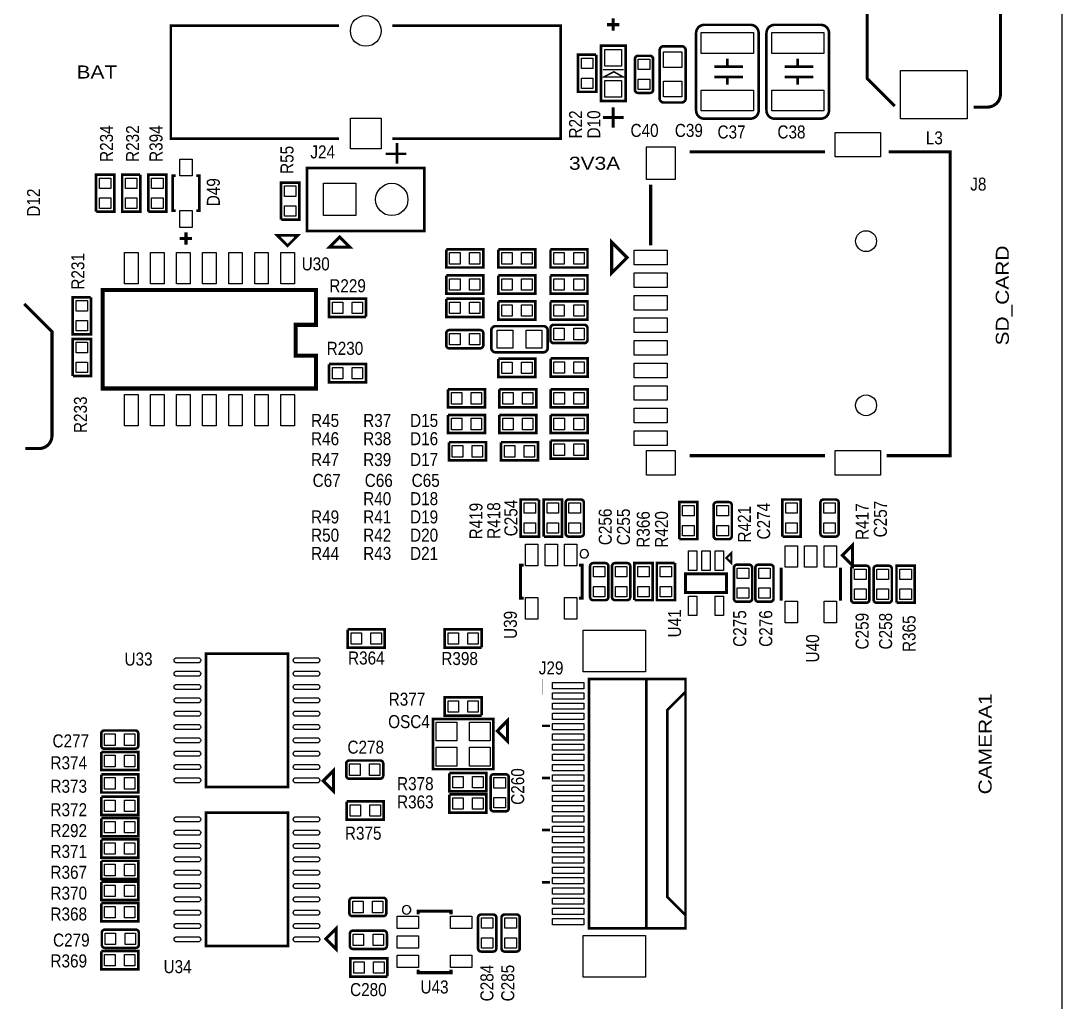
# Model space of a CAD drawing. Extents: x 0 to 228, y 0 to 175.
# Drawn here: x 177.2 to 228, y 81.2 to 129 of the extents above; entities that cross this region are included whole.
import ezdxf
from ezdxf.enums import TextEntityAlignment as Align

# ---------------------------------------------------------------- set-up
doc = ezdxf.new("R2010")
doc.units = 0
for name, color, linetype in [('BG_OUTLINE', 253, 'CONTINUOUS'), ('BG_SILKSCREEN_TOP', 85, 'CONTINUOUS'), ('PG_SILKSCREEN_TOP', 253, 'CONTINUOUS'), ('PIN_TOP', 142, 'CONTINUOUS'), ('RD_SILKSCREEN_TOP', 142, 'CONTINUOUS')]:
    doc.layers.add(name, color=color, linetype=linetype)

msp = doc.modelspace()

# ---------------------------------------------------------------- linework, layer by layer
at = {"layer": 'BG_OUTLINE'}
msp.add_lwpolyline([(3.048, 0), (224.952052, 0, 0.414214), (228.000052, 3.048), (228.000052, 168.95191, 0.414217), (224.952052, 171.99991), (3.048, 171.99991, 0.414214), (0, 168.95191), (0, 3.048, 0.414214), (3.048, 0)], format="xyb", dxfattribs=at)
at = {"layer": 'PG_SILKSCREEN_TOP'}
for points, const_width in [([(219.84208, 124.89688), (218.49207, 126.24689), (218.49207, 131.311904, -0.41425), (219.12707, 131.946904), (219.792042, 131.946904)], 0.150114), ([(223.64192, 131.89712), (224.99193, 130.54711), (224.99193, 125.482096, -0.414279), (224.35693, 124.847096), (223.691958, 124.847096)], 0.150114), ([(210.158076, 127.075946), (210.158076, 128.453896, -0.414287), (210.558126, 128.853946), (212.806026, 128.853946, -0.414287), (213.206076, 128.453896), (213.206076, 124.681996, -0.414287), (212.806026, 124.281946), (210.558126, 124.281946, -0.414287), (210.158076, 124.681996), (210.158076, 127.202946)], 0.127), ([(213.587076, 127.075946), (213.587076, 128.453896, -0.414287), (213.987126, 128.853946), (216.235026, 128.853946, -0.414287), (216.635076, 128.453896), (216.635076, 124.681996, -0.414287), (216.235026, 124.281946), (213.987126, 124.281946, -0.414287), (213.587076, 124.681996), (213.587076, 127.202946)], 0.127), ([(207.174084, 125.689106), (207.174084, 126.238), (207.174084, 126.643892), (207.174084, 127.19304, -0.414062), (207.323944, 127.3429), (207.911954, 127.3429, -0.415091), (208.063084, 127.19304), (208.063084, 125.689106, -0.415586), (207.911954, 125.538992), (207.323944, 125.538992, -0.414559), (207.174084, 125.689106)], 0.127), ([(208.380076, 125.26899), (208.380076, 127.612902, -0.413847), (208.579974, 127.813054), (209.449924, 127.813054, -0.41411), (209.650076, 127.612902), (209.650076, 125.26899, -0.413983), (209.449924, 125.069092), (208.579974, 125.069092, -0.413719), (208.380076, 125.26899)], 0.127), ([(177.41392, 115.26012), (178.76393, 113.91011), (178.76393, 108.845096, -0.41417), (178.12893, 108.210096), (177.463958, 108.210096)], 0.150114), ([(202.720956, 112.903), (200.377044, 112.903, -0.414181), (200.176892, 113.102898), (200.176892, 113.973102, -0.414181), (200.377044, 114.173), (202.720956, 114.173, -0.414181), (202.921108, 113.973102), (202.921108, 113.102898, -0.414181), (202.720956, 112.903)], 0.127), ([(203.209906, 114.237008), (203.759054, 114.237008), (204.164946, 114.237008), (204.714094, 114.237008, -0.415157), (204.863954, 114.085878), (204.863954, 113.498122, -0.414492), (204.714094, 113.348008), (203.209906, 113.348008, -0.414492), (203.060046, 113.498122), (203.060046, 114.085878, -0.415157), (203.209906, 114.237008)], 0.127), ([(199.634094, 113.094008), (199.084946, 113.094008), (198.679054, 113.094008), (198.129906, 113.094008, -0.414492), (197.980046, 113.244122), (197.980046, 113.831878, -0.414492), (198.129906, 113.981992), (199.634094, 113.981992, -0.414492), (199.783954, 113.831878), (199.783954, 113.244122, -0.414492), (199.634094, 113.094008)], 0.127), ([(203.796392, 104.073706), (203.796392, 104.622854), (203.796392, 105.028746), (203.796392, 105.577894, -0.415157), (203.947522, 105.727754), (204.535278, 105.727754, -0.415157), (204.686408, 105.577894), (204.686408, 104.073706, -0.415157), (204.535278, 103.923846), (203.947522, 103.923846, -0.415157), (203.796392, 104.073706)], 0.127), ([(211.011008, 103.946706), (211.011008, 104.495854), (211.011008, 104.901746), (211.011008, 105.45064, -0.414161), (211.160868, 105.600754), (211.748878, 105.600754, -0.414657), (211.898992, 105.45064), (211.898992, 103.946706, -0.414824), (211.748878, 103.796846), (211.160868, 103.796846, -0.414327), (211.011008, 103.946706)], 0.127), ([(216.218008, 104.073706), (216.218008, 104.622854), (216.218008, 105.028746), (216.218008, 105.577894, -0.414492), (216.368122, 105.727754), (216.955878, 105.727754, -0.414492), (217.105992, 105.577894), (217.105992, 104.073706, -0.414492), (216.955878, 103.923846), (216.368122, 103.923846, -0.414492), (216.218008, 104.073706)], 0.127), ([(204.991208, 100.974906), (204.991208, 101.524054), (204.991208, 101.929946), (204.991208, 102.479094, -0.414492), (205.141322, 102.628954), (205.729078, 102.628954, -0.415157), (205.880208, 102.479094), (205.880208, 100.974906, -0.415157), (205.729078, 100.825046), (205.141322, 100.825046, -0.414492), (204.991208, 100.974906)], 0.127), ([(206.058008, 100.974906), (206.058008, 101.524054), (206.058008, 101.929946), (206.058008, 102.479094, -0.414492), (206.208122, 102.628954), (206.795878, 102.628954, -0.415157), (206.947008, 102.479094), (206.947008, 100.974906, -0.415157), (206.795878, 100.825046), (206.208122, 100.825046, -0.414492), (206.058008, 100.974906)], 0.127), ([(212.001608, 100.89769), (212.001608, 101.4476), (212.001608, 101.853746), (212.001608, 102.40264, -0.413171), (212.151468, 102.551738), (212.739478, 102.551738, -0.413668), (212.889592, 102.40264), (212.889592, 100.89769, -0.413337), (212.739478, 100.748592), (212.151468, 100.748592, -0.41284), (212.001608, 100.89769)], 0.127), ([(213.043008, 100.89896), (213.043008, 101.447854), (213.043008, 101.854), (213.043008, 102.402894, -0.414492), (213.192868, 102.553008), (213.780878, 102.553008, -0.414989), (213.930992, 102.402894), (213.930992, 100.89896, -0.414657), (213.780878, 100.748846), (213.192868, 100.748846, -0.414162), (213.043008, 100.89896)], 0.127), ([(217.716608, 100.847906), (217.716608, 101.397054), (217.716608, 101.802946), (217.716608, 102.352094, -0.414492), (217.866722, 102.501954), (218.454478, 102.501954, -0.414492), (218.604592, 102.352094), (218.604592, 100.847906, -0.414492), (218.454478, 100.698046), (217.866722, 100.698046, -0.414492), (217.716608, 100.847906)], 0.127), ([(218.808808, 100.847906), (218.808808, 101.397054), (218.808808, 101.802946), (218.808808, 102.352094, -0.414492), (218.958922, 102.501954), (219.546678, 102.501954, -0.414492), (219.696792, 102.352094), (219.696792, 100.847906, -0.414492), (219.546678, 100.698046), (218.958922, 100.698046, -0.414492), (218.808808, 100.847906)], 0.127), ([(181.315106, 94.474792), (181.864, 94.474792), (182.270146, 94.474792), (182.820056, 94.474792, -0.41284), (182.969154, 94.324932), (182.969154, 93.736922, -0.413337), (182.820056, 93.586808), (181.315106, 93.586808, -0.414326), (181.164992, 93.736922), (181.164992, 94.324932, -0.413831), (181.315106, 94.474792)], 0.127), ([(193.253106, 93.011498), (193.802, 93.011498), (194.20713, 93.011498), (194.75704, 93.011498, -0.413831), (194.907154, 92.861638), (194.907154, 92.273628, -0.414326), (194.75704, 92.123514), (193.253106, 92.123514, -0.41532), (193.102992, 92.273628), (193.102992, 92.861638, -0.414823), (193.253106, 93.011498)], 0.127), ([(201.027792, 92.192094), (201.027792, 91.642946), (201.027792, 91.237054), (201.027792, 90.687906, -0.414492), (200.877678, 90.538046), (200.289922, 90.538046, -0.415157), (200.138792, 90.687906), (200.138792, 92.192094, -0.415157), (200.289922, 92.341954), (200.877678, 92.341954, -0.414492), (201.027792, 92.192094)], 0.127), ([(193.405506, 86.321392), (193.954654, 86.321392), (194.360546, 86.321392), (194.909694, 86.321392, -0.413996), (195.059554, 86.171532), (195.059554, 85.583522, -0.414492), (194.909694, 85.433408), (193.405506, 85.433408, -0.414492), (193.255646, 85.583522), (193.255646, 86.171532, -0.413996), (193.405506, 86.321392)], 0.127), ([(200.418192, 85.359494), (200.418192, 84.810346), (200.418192, 84.404454), (200.418192, 83.855306, -0.414492), (200.268078, 83.705446), (199.680322, 83.705446, -0.414492), (199.530208, 83.855306), (199.530208, 85.359494, -0.414492), (199.680322, 85.509354), (200.268078, 85.509354, -0.414492), (200.418192, 85.359494)], 0.127), ([(201.561192, 85.359494), (201.561192, 84.810346), (201.561192, 84.404454), (201.561192, 83.855306, -0.414492), (201.411078, 83.705446), (200.823322, 83.705446, -0.414492), (200.673208, 83.855306), (200.673208, 85.359494, -0.414492), (200.823322, 85.509354), (201.411078, 85.509354, -0.414492), (201.561192, 85.359494)], 0.127), ([(181.340506, 84.771992), (181.889654, 84.771992), (182.295546, 84.771992), (182.84444, 84.771992, -0.414161), (182.994554, 84.622132), (182.994554, 84.034122, -0.414657), (182.84444, 83.884008), (181.340506, 83.884008, -0.414824), (181.190646, 84.034122), (181.190646, 84.622132, -0.414327), (181.340506, 84.771992)], 0.127), ([(194.935094, 83.833208), (194.385946, 83.833208), (193.980054, 83.833208), (193.430906, 83.833208, -0.414492), (193.281046, 83.983322), (193.281046, 84.571078, -0.414492), (193.430906, 84.721192), (194.935094, 84.721192, -0.414492), (195.084954, 84.571078), (195.084954, 83.983322, -0.414492), (194.935094, 83.833208)], 0.127)]:
    msp.add_lwpolyline(points, format="xyb", dxfattribs=dict(at, const_width=const_width))
for points, const_width in [([(205.821026, 128.864106), (206.420974, 128.864106)], 0.150114), ([(206.121, 128.563878), (206.121, 129.16408)], 0.150114), ([(192.756028, 123.309888), (184.555892, 123.309888), (184.555892, 128.810004), (192.756028, 128.810004)], 0.127), ([(195.355972, 123.309888), (203.556108, 123.309888), (203.556108, 128.810004), (195.355972, 128.810004)], 0.127), ([(205.294992, 127.393954), (205.294992, 125.590046), (204.407008, 125.590046), (204.407008, 127.393954), (205.283054, 127.393954)], 0.127), ([(206.720948, 125.14199), (206.720948, 127.84201), (205.521052, 127.84201), (205.521052, 125.14199), (206.720948, 125.14199)], 0.127), ([(211.682076, 126.821946), (211.682076, 127.202946)], 0.127), ([(215.111076, 126.821946), (215.111076, 127.202946)], 0.127), ([(205.613, 126.670054), (206.629, 126.670054)], 0.075946), ([(205.664054, 126.313946), (206.145892, 126.567946), (206.604108, 126.313946), (205.664054, 126.313946)], 0.075946), ([(211.047076, 126.821946), (212.444076, 126.821946)], 0.127), ([(214.476076, 126.821946), (215.873076, 126.821946)], 0.127), ([(211.047076, 126.313946), (212.444076, 126.313946)], 0.127), ([(211.682076, 126.313946), (211.682076, 125.932946)], 0.127), ([(214.476076, 126.313946), (215.873076, 126.313946)], 0.127), ([(215.111076, 126.313946), (215.111076, 125.932946)], 0.127), ([(206.121, 123.842018), (206.121, 124.842016)], 0.150114), ([(206.621126, 124.34189), (205.620874, 124.34189)], 0.150114), ([(195.58, 122.095768), (195.58, 123.095766)], 0.127), ([(195.028312, 122.57024), (196.02831, 122.57024)], 0.127), ([(216.442036, 122.665998), (209.8421, 122.665998)], 0.1524), ([(219.44203, 107.865926), (222.5421, 107.865926), (222.5421, 122.665998), (219.542106, 122.665998)], 0.150114), ([(194.625976, 118.804944), (196.915024, 118.804944), (196.915024, 121.884948), (191.196976, 121.884948), (191.196976, 118.804944), (194.752976, 118.804944)], 0.127), ([(180.910992, 119.748046), (180.910992, 121.551954), (181.801008, 121.551954), (181.801008, 119.748046), (180.923946, 119.748046)], 0.127), ([(183.071008, 121.551954), (183.071008, 119.748046), (182.182008, 119.748046), (182.182008, 121.551954), (183.058054, 121.551954)], 0.127), ([(183.452008, 119.748046), (183.452008, 121.551954), (184.339992, 121.551954), (184.339992, 119.748046), (183.463946, 119.748046)], 0.127), ([(184.792874, 119.800116), (184.643014, 119.800116), (184.643014, 121.499884), (184.792874, 121.499884)], 0.127), ([(185.793126, 119.800116), (185.942986, 119.800116), (185.942986, 121.499884), (185.793126, 121.499884)], 0.127), ([(189.927992, 119.368062), (189.927992, 121.170954), (190.816992, 121.170954), (190.816992, 119.368062), (189.940946, 119.368062)], 0.127), ([(207.941926, 121.066052), (207.941926, 118.115842)], 0.1524), ([(185.293, 118.149878), (185.293, 118.75008)], 0.150114), ([(184.993026, 118.450106), (185.592974, 118.450106)], 0.150114), ([(190.627, 118.59895), (189.738, 118.59895), (190.246, 118.09095), (190.627, 118.47195), (190.627, 118.59895), (190.754, 118.59895), (190.627, 118.47195)], 0.127), ([(192.287906, 118.018052), (193.287904, 118.018052), (192.788032, 118.517924), (192.287906, 118.018052)], 0.150114), ([(206.042006, 118.265956), (206.042006, 116.766086), (206.792068, 117.515894), (206.042006, 118.265956)], 0.150114), ([(197.980046, 117.920008), (199.783954, 117.920008), (199.783954, 117.031008), (197.980046, 117.031008), (197.980046, 117.907054)], 0.127), ([(200.520046, 117.920008), (202.323954, 117.920008), (202.323954, 117.031008), (200.520046, 117.031008), (200.520046, 117.907054)], 0.127), ([(203.060046, 117.920008), (204.863954, 117.920008), (204.863954, 117.031008), (203.060046, 117.031008), (203.060046, 117.907054)], 0.127), ([(197.980046, 116.650008), (199.783954, 116.650008), (199.783954, 115.761008), (197.980046, 115.761008), (197.980046, 116.637054)], 0.127), ([(200.520046, 116.650008), (202.323954, 116.650008), (202.323954, 115.761008), (200.520046, 115.761008), (200.520046, 116.637054)], 0.127), ([(203.060046, 116.650008), (204.863954, 116.650008), (204.863954, 115.761008), (203.060046, 115.761008), (203.060046, 116.637054)], 0.127), ([(181.236112, 113.437924), (181.236112, 111.137954), (191.635888, 111.137954), (191.635888, 112.7379), (190.63589, 112.7379), (190.63589, 114.238024), (191.635888, 114.238024), (191.635888, 115.938046), (181.236112, 115.938046), (181.236112, 113.437924)], 0.199898), ([(180.658008, 115.582954), (180.658008, 113.779046), (179.769008, 113.779046), (179.769008, 115.582954), (180.645054, 115.582954)], 0.127), ([(194.068954, 114.618008), (192.265046, 114.618008), (192.265046, 115.507008), (194.068954, 115.507008), (194.068954, 114.629946)], 0.127), ([(197.980046, 115.507008), (199.783954, 115.507008), (199.783954, 114.618008), (197.980046, 114.618008), (197.980046, 115.494054)], 0.127), ([(200.520046, 115.380008), (202.323954, 115.380008), (202.323954, 114.491008), (200.520046, 114.491008), (200.520046, 115.367054)], 0.127), ([(203.060046, 115.380008), (204.863954, 115.380008), (204.863954, 114.491008), (203.060046, 114.491008), (203.060046, 115.367054)], 0.127), ([(179.769008, 111.747046), (179.769008, 113.550954), (180.658008, 113.550954), (180.658008, 111.747046), (179.780946, 111.747046)], 0.127), ([(192.265046, 112.332008), (194.068954, 112.332008), (194.068954, 111.441992), (192.265046, 111.441992), (192.265046, 112.319054)], 0.127), ([(200.520046, 112.586008), (202.323954, 112.586008), (202.323954, 111.697008), (200.520046, 111.697008), (200.520046, 112.573054)], 0.127), ([(203.065888, 112.60201), (204.87005, 112.60201), (204.87005, 111.71301), (203.065888, 111.71301), (203.065888, 112.590072)], 0.127), ([(198.065898, 111.101886), (199.87006, 111.101886), (199.87006, 110.212886), (198.065898, 110.212886), (198.065898, 111.089948)], 0.127), ([(200.56602, 111.101886), (202.369928, 111.101886), (202.369928, 110.212886), (200.56602, 110.212886), (200.56602, 111.089948)], 0.127), ([(203.065888, 111.101886), (204.87005, 111.101886), (204.87005, 110.212886), (203.065888, 110.212886), (203.065888, 111.089948)], 0.127), ([(198.065898, 109.851952), (199.87006, 109.851952), (199.87006, 108.962952), (198.065898, 108.962952), (198.065898, 109.840014)], 0.127), ([(200.56602, 109.851952), (202.369928, 109.851952), (202.369928, 108.962952), (200.56602, 108.962952), (200.56602, 109.840014)], 0.127), ([(203.065888, 109.851952), (204.87005, 109.851952), (204.87005, 108.962952), (203.065888, 108.962952), (203.065888, 109.840014)], 0.127), ([(203.065888, 108.602018), (204.87005, 108.602018), (204.87005, 107.713018), (203.065888, 107.713018), (203.065888, 108.59008)], 0.127), ([(198.107046, 108.522008), (199.910954, 108.522008), (199.910954, 107.631992), (198.107046, 107.631992), (198.107046, 108.509054)], 0.127), ([(200.647046, 108.522008), (202.450954, 108.522008), (202.450954, 107.631992), (200.647046, 107.631992), (200.647046, 108.509054)], 0.127), ([(209.8421, 107.865926), (216.442036, 107.865926)], 0.1524), ([(202.500992, 105.727754), (202.500992, 103.923846), (201.613008, 103.923846), (201.613008, 105.727754), (202.489054, 105.727754)], 0.127), ([(202.730608, 103.923846), (202.730608, 105.727754), (203.618592, 105.727754), (203.618592, 103.923846), (202.742546, 103.923846)], 0.127), ([(209.334608, 103.796846), (209.334608, 105.600754), (210.222592, 105.600754), (210.222592, 103.796846), (209.346546, 103.796846)], 0.127), ([(214.363808, 103.923846), (214.363808, 105.727754), (215.251792, 105.727754), (215.251792, 103.923846), (214.375746, 103.923846)], 0.127), ([(217.786458, 102.512876), (217.786458, 103.512874), (217.286332, 103.013002), (217.786458, 102.512876)], 0.150114), ([(211.878926, 102.630478), (211.878926, 103.13035), (211.62899, 102.880414), (211.878926, 102.630478)], 0.100076), ([(201.74839, 102.5271), (201.598276, 102.5271), (201.598276, 100.9269), (201.74839, 100.9269)], 0.150114), ([(204.44841, 102.5271), (204.598524, 102.5271), (204.598524, 100.9269), (204.44841, 100.9269)], 0.150114), ([(207.149192, 100.825046), (207.149192, 102.628954), (208.039208, 102.628954), (208.039208, 100.825046), (207.162146, 100.825046)], 0.127), ([(209.130392, 102.628954), (209.130392, 100.825046), (208.242408, 100.825046), (208.242408, 102.628954), (209.118454, 102.628954)], 0.127), ([(219.925392, 100.698046), (219.925392, 102.501954), (220.815408, 102.501954), (220.815408, 100.698046), (219.938346, 100.698046)], 0.127), ([(209.642202, 102.100888), (211.642198, 102.100888), (211.642198, 101.200712), (209.642202, 101.200712), (209.642202, 102.100888)], 0.150114), ([(214.297514, 102.4001), (214.297514, 100.7999)], 0.150114), ([(217.197686, 102.4001), (217.197686, 100.7999)], 0.150114), ([(193.179446, 99.403408), (194.983354, 99.403408), (194.983354, 98.514408), (193.179446, 98.514408), (193.179446, 99.390454)], 0.127), ([(199.707754, 98.514408), (197.903846, 98.514408), (197.903846, 99.402392), (199.707754, 99.402392), (199.707754, 98.526346)], 0.127), ([(190.264796, 98.219768), (186.264804, 98.219768), (186.264804, 91.719654), (190.264796, 91.719654), (190.264796, 98.219768)], 0.127), ([(203.035408, 96.606614), (202.653392, 96.225614), (202.653392, 96.987614), (203.035408, 96.606614)], 0.002032), ([(207.479392, 84.841588), (204.939392, 84.841588), (204.939392, 96.987614), (207.733392, 96.987614), (207.733392, 84.841588), (207.225392, 84.841588)], 0.127), ([(207.733392, 84.841588), (209.639408, 84.841588), (209.639408, 96.987614), (207.733392, 96.987614)], 0.127), ([(199.707754, 95.194882), (197.903846, 95.194882), (197.903846, 96.083882), (199.707754, 96.083882), (199.707754, 95.20682)], 0.127), ([(209.639408, 85.476588), (208.749392, 86.365588), (208.749392, 95.463614), (209.639408, 96.352614)], 0.127), ([(200.275698, 95.030036), (197.334632, 95.030036), (197.334632, 92.589858), (200.275698, 92.589858), (200.275698, 95.030036)], 0.127), ([(200.963022, 94.951296), (200.963022, 93.951298), (200.462896, 94.45117), (200.963022, 94.951296)], 0.150114), ([(203.035408, 94.701614), (202.653392, 94.701614)], 0.127), ([(181.165246, 93.433392), (182.969408, 93.433392), (182.969408, 92.544392), (181.165246, 92.544392), (181.165246, 93.421454)], 0.127), ([(181.165246, 92.341192), (182.969408, 92.341192), (182.969408, 91.452192), (181.165246, 91.452192), (181.165246, 92.329254)], 0.127), ([(192.484502, 91.51874), (192.484502, 92.518738), (191.98463, 92.018866), (192.484502, 91.51874)], 0.150114), ([(198.132446, 92.399866), (199.936354, 92.399866), (199.936354, 91.510866), (198.132446, 91.510866), (198.132446, 92.387928)], 0.127), ([(203.035408, 92.161614), (202.653392, 92.161614)], 0.127), ([(198.132446, 91.358466), (199.936354, 91.358466), (199.936354, 90.469466), (198.132446, 90.469466), (198.132446, 91.346528)], 0.127), ([(181.165246, 91.248992), (182.969408, 91.248992), (182.969408, 90.359992), (181.165246, 90.359992), (181.165246, 91.237054)], 0.127), ([(193.128646, 91.020392), (194.932808, 91.020392), (194.932808, 90.131392), (193.128646, 90.131392), (193.128646, 91.008454)], 0.127), ([(190.264796, 90.472514), (186.264804, 90.472514), (186.264804, 83.9724), (190.264796, 83.9724), (190.264796, 90.472514)], 0.127), ([(181.165246, 90.207592), (182.969154, 90.207592), (182.969154, 89.318592), (181.165246, 89.318592), (181.165246, 90.195654)], 0.127), ([(203.035408, 89.621614), (202.653392, 89.621614)], 0.127), ([(181.165246, 89.167208), (182.969154, 89.167208), (182.969154, 88.277192), (181.165246, 88.277192), (181.165246, 89.154254)], 0.127), ([(181.165246, 88.125808), (182.969154, 88.125808), (182.969154, 87.236808), (181.165246, 87.236808), (181.165246, 88.112854)], 0.127), ([(181.165246, 87.108792), (182.969154, 87.108792), (182.969154, 86.219792), (181.165246, 86.219792), (181.165246, 87.096854)], 0.127), ([(203.035408, 87.081614), (202.653392, 87.081614)], 0.127), ([(181.165246, 86.068408), (182.969154, 86.068408), (182.969154, 85.178392), (181.165246, 85.178392), (181.165246, 86.055454)], 0.127), ([(196.6087, 85.52561), (196.6087, 85.675724), (198.2089, 85.675724), (198.2089, 85.52561)], 0.150114), ([(192.611502, 83.82254), (192.611502, 84.822538), (192.111376, 84.322412), (192.611502, 83.82254)], 0.150114), ([(181.165246, 83.730592), (182.969154, 83.730592), (182.969154, 82.841592), (181.165246, 82.841592), (181.165246, 83.718654)], 0.127), ([(195.110354, 82.487008), (193.306446, 82.487008), (193.306446, 83.374992), (195.110354, 83.374992), (195.110354, 82.498946)], 0.127), ([(196.6087, 82.82559), (196.6087, 82.675476), (198.2089, 82.675476), (198.2089, 82.82559)], 0.150114)]:
    msp.add_lwpolyline(points, dxfattribs=dict(at, const_width=const_width))
for points in [[(204.915262, 103.087932, 1), (204.502338, 103.088068, 1)], [(196.25437, 85.73516, 1), (195.84123, 85.73524, 1)]]:
    msp.add_lwpolyline(points, format="xyb", close=True, dxfattribs=at)
at = {"layer": 'PIN_TOP'}
for points in [[(212.952076, 127.456946), (210.412076, 127.456946), (210.412076, 128.472946), (212.952076, 128.472946)], [(216.381076, 127.456946), (213.841076, 127.456946), (213.841076, 128.472946), (216.381076, 128.472946)], [(206.527527, 126.835535), (205.714473, 126.835535), (205.714473, 127.648589), (206.527527, 127.648589)], [(209.459576, 126.770892), (208.570576, 126.770892), (208.570576, 127.532892), (209.459576, 127.532892)], [(204.571473, 127.229108), (205.130527, 127.229108), (205.130527, 126.721108), (204.571473, 126.721108)], [(207.897603, 126.670054), (207.338549, 126.670054), (207.338549, 127.178054), (207.897603, 127.178054)], [(220.116908, 124.27204), (220.116908, 126.622048), (223.366838, 126.622048), (223.366838, 124.27204)], [(204.571473, 126.262892), (205.130527, 126.262892), (205.130527, 125.754892), (204.571473, 125.754892)], [(206.527527, 125.335411), (205.714473, 125.335411), (205.714473, 126.148465), (206.527527, 126.148465)], [(207.897603, 125.703838), (207.338549, 125.703838), (207.338549, 126.211838), (207.897603, 126.211838)], [(209.459576, 125.349), (208.570576, 125.349), (208.570576, 126.111), (209.459576, 126.111)], [(212.952076, 124.662946), (210.412076, 124.662946), (210.412076, 125.678946), (212.952076, 125.678946)], [(216.381076, 124.662946), (213.841076, 124.662946), (213.841076, 125.678946), (216.381076, 125.678946)], [(194.806062, 122.809762), (193.305938, 122.809762), (193.305938, 124.309886), (194.806062, 124.309886)], [(219.146882, 122.41911), (216.937082, 122.41911), (216.937082, 123.61291), (219.146882, 123.61291)], [(209.140552, 122.916188), (209.140552, 121.315988), (207.743552, 121.315988), (207.743552, 122.916188)], [(184.987946, 121.499376), (184.987946, 122.31243), (185.598054, 122.31243), (185.598054, 121.499376)], [(181.635527, 120.879108), (181.076473, 120.879108), (181.076473, 121.387108), (181.635527, 121.387108)], [(182.346473, 121.387108), (182.905527, 121.387108), (182.905527, 120.879108), (182.346473, 120.879108)], [(184.175527, 120.879108), (183.616473, 120.879108), (183.616473, 121.387108), (184.175527, 121.387108)], [(190.652527, 120.498108), (190.093473, 120.498108), (190.093473, 121.006108), (190.652527, 121.006108)], [(191.998346, 119.557292), (191.998346, 121.132346), (193.5734, 121.132346), (193.5734, 119.557292)], [(181.635527, 119.912892), (181.076473, 119.912892), (181.076473, 120.420892), (181.635527, 120.420892)], [(182.346473, 120.420892), (182.905527, 120.420892), (182.905527, 119.912892), (182.346473, 119.912892)], [(184.175527, 119.912892), (183.616473, 119.912892), (183.616473, 120.420892), (184.175527, 120.420892)], [(185.598054, 119.800497), (185.598054, 118.987443), (184.987946, 118.987443), (184.987946, 119.800497)], [(190.652527, 119.531892), (190.093473, 119.531892), (190.093473, 120.039892), (190.652527, 120.039892)], [(182.296054, 116.23802), (182.296054, 117.76202), (182.955946, 117.76202), (182.955946, 116.23802)], [(183.566054, 116.23802), (183.566054, 117.76202), (184.225946, 117.76202), (184.225946, 116.23802)], [(184.836054, 116.23802), (184.836054, 117.76202), (185.495946, 117.76202), (185.495946, 116.23802)], [(186.106054, 116.23802), (186.106054, 117.76202), (186.765946, 117.76202), (186.765946, 116.23802)], [(187.376054, 116.23802), (187.376054, 117.76202), (188.035946, 117.76202), (188.035946, 116.23802)], [(188.646054, 116.23802), (188.646054, 117.76202), (189.305946, 117.76202), (189.305946, 116.23802)], [(189.916054, 116.23802), (189.916054, 117.76202), (190.575946, 117.76202), (190.575946, 116.23802)], [(208.742026, 117.160294), (207.141826, 117.160294), (207.141826, 117.871494), (208.742026, 117.871494)], [(198.144892, 117.195346), (198.144892, 117.7544), (198.652892, 117.7544), (198.652892, 117.195346)], [(199.111108, 117.195346), (199.111108, 117.7544), (199.619108, 117.7544), (199.619108, 117.195346)], [(200.684892, 117.195346), (200.684892, 117.7544), (201.192892, 117.7544), (201.192892, 117.195346)], [(201.651108, 117.195346), (201.651108, 117.7544), (202.159108, 117.7544), (202.159108, 117.195346)], [(203.224892, 117.195346), (203.224892, 117.7544), (203.732892, 117.7544), (203.732892, 117.195346)], [(204.191108, 117.195346), (204.191108, 117.7544), (204.699108, 117.7544), (204.699108, 117.195346)], [(208.742026, 116.060474), (207.141826, 116.060474), (207.141826, 116.771674), (208.742026, 116.771674)], [(198.144892, 115.925346), (198.144892, 116.4844), (198.652892, 116.4844), (198.652892, 115.925346)], [(199.111108, 115.925346), (199.111108, 116.4844), (199.619108, 116.4844), (199.619108, 115.925346)], [(200.684892, 115.925346), (200.684892, 116.4844), (201.192892, 116.4844), (201.192892, 115.925346)], [(201.651108, 115.925346), (201.651108, 116.4844), (202.159108, 116.4844), (202.159108, 115.925346)], [(203.224892, 115.925346), (203.224892, 116.4844), (203.732892, 116.4844), (203.732892, 115.925346)], [(204.191108, 115.925346), (204.191108, 116.4844), (204.699108, 116.4844), (204.699108, 115.925346)], [(179.933473, 115.418108), (180.492527, 115.418108), (180.492527, 114.910108), (179.933473, 114.910108)], [(192.937892, 115.341527), (192.937892, 114.782473), (192.429892, 114.782473), (192.429892, 115.341527)], [(193.904108, 115.341527), (193.904108, 114.782473), (193.396108, 114.782473), (193.396108, 115.341527)], [(198.144892, 114.782346), (198.144892, 115.3414), (198.652892, 115.3414), (198.652892, 114.782346)], [(199.111108, 114.782346), (199.111108, 115.3414), (199.619108, 115.3414), (199.619108, 114.782346)], [(208.742026, 114.9604), (207.141826, 114.9604), (207.141826, 115.6716), (208.742026, 115.6716)], [(200.684892, 114.655346), (200.684892, 115.2144), (201.192892, 115.2144), (201.192892, 114.655346)], [(201.651108, 114.655346), (201.651108, 115.2144), (202.159108, 115.2144), (202.159108, 114.655346)], [(203.224892, 114.655346), (203.224892, 115.2144), (203.732892, 115.2144), (203.732892, 114.655346)], [(204.191108, 114.655346), (204.191108, 115.2144), (204.699108, 115.2144), (204.699108, 114.655346)], [(179.933473, 114.451892), (180.492527, 114.451892), (180.492527, 113.943892), (179.933473, 113.943892)], [(208.742026, 113.860326), (207.141826, 113.860326), (207.141826, 114.571526), (208.742026, 114.571526)], [(198.652892, 113.817527), (198.652892, 113.258473), (198.144892, 113.258473), (198.144892, 113.817527)], [(199.619108, 113.817527), (199.619108, 113.258473), (199.111108, 113.258473), (199.111108, 113.817527)], [(201.219054, 113.9825), (201.219054, 113.0935), (200.457054, 113.0935), (200.457054, 113.9825)], [(202.640946, 113.9825), (202.640946, 113.0935), (201.878946, 113.0935), (201.878946, 113.9825)], [(203.224892, 113.512346), (203.224892, 114.0714), (203.732892, 114.0714), (203.732892, 113.512346)], [(204.191108, 113.512346), (204.191108, 114.0714), (204.699108, 114.0714), (204.699108, 113.512346)], [(180.492527, 112.878108), (179.933473, 112.878108), (179.933473, 113.386108), (180.492527, 113.386108)], [(208.742026, 112.760252), (207.141826, 112.760252), (207.141826, 113.471452), (208.742026, 113.471452)], [(180.492527, 111.911892), (179.933473, 111.911892), (179.933473, 112.419892), (180.492527, 112.419892)], [(200.684892, 111.861346), (200.684892, 112.4204), (201.192892, 112.4204), (201.192892, 111.861346)], [(201.651108, 111.861346), (201.651108, 112.4204), (202.159108, 112.4204), (202.159108, 111.861346)], [(203.230988, 111.878364), (203.230988, 112.437418), (203.738988, 112.437418), (203.738988, 111.878364)], [(204.197204, 111.878364), (204.197204, 112.437418), (204.705204, 112.437418), (204.705204, 111.878364)], [(208.742026, 111.660432), (207.141826, 111.660432), (207.141826, 112.371632), (208.742026, 112.371632)], [(192.429892, 111.607346), (192.429892, 112.1664), (192.937892, 112.1664), (192.937892, 111.607346)], [(193.396108, 111.607346), (193.396108, 112.1664), (193.904108, 112.1664), (193.904108, 111.607346)], [(208.742026, 110.560358), (207.141826, 110.560358), (207.141826, 111.271558), (208.742026, 111.271558)], [(182.296054, 109.31398), (182.296054, 110.83798), (182.955946, 110.83798), (182.955946, 109.31398)], [(183.566054, 109.31398), (183.566054, 110.83798), (184.225946, 110.83798), (184.225946, 109.31398)], [(184.836054, 109.31398), (184.836054, 110.83798), (185.495946, 110.83798), (185.495946, 109.31398)], [(186.106054, 109.31398), (186.106054, 110.83798), (186.765946, 110.83798), (186.765946, 109.31398)], [(187.376054, 109.31398), (187.376054, 110.83798), (188.035946, 110.83798), (188.035946, 109.31398)], [(188.646054, 109.31398), (188.646054, 110.83798), (189.305946, 110.83798), (189.305946, 109.31398)], [(189.916054, 109.31398), (189.916054, 110.83798), (190.575946, 110.83798), (190.575946, 109.31398)], [(198.230998, 110.37824), (198.230998, 110.937294), (198.738998, 110.937294), (198.738998, 110.37824)], [(199.197214, 110.37824), (199.197214, 110.937294), (199.705214, 110.937294), (199.705214, 110.37824)], [(200.730866, 110.37824), (200.730866, 110.937294), (201.238866, 110.937294), (201.238866, 110.37824)], [(201.697082, 110.37824), (201.697082, 110.937294), (202.205082, 110.937294), (202.205082, 110.37824)], [(203.230988, 110.37824), (203.230988, 110.937294), (203.738988, 110.937294), (203.738988, 110.37824)], [(204.197204, 110.37824), (204.197204, 110.937294), (204.705204, 110.937294), (204.705204, 110.37824)], [(208.742026, 109.460284), (207.141826, 109.460284), (207.141826, 110.171484), (208.742026, 110.171484)], [(198.230998, 109.128306), (198.230998, 109.68736), (198.738998, 109.68736), (198.738998, 109.128306)], [(199.197214, 109.128306), (199.197214, 109.68736), (199.705214, 109.68736), (199.705214, 109.128306)], [(200.730866, 109.128306), (200.730866, 109.68736), (201.238866, 109.68736), (201.238866, 109.128306)], [(201.697082, 109.128306), (201.697082, 109.68736), (202.205082, 109.68736), (202.205082, 109.128306)], [(203.230988, 109.128306), (203.230988, 109.68736), (203.738988, 109.68736), (203.738988, 109.128306)], [(204.197204, 109.128306), (204.197204, 109.68736), (204.705204, 109.68736), (204.705204, 109.128306)], [(208.742026, 108.360464), (207.141826, 108.360464), (207.141826, 109.071664), (208.742026, 109.071664)], [(198.271892, 107.797346), (198.271892, 108.3564), (198.779892, 108.3564), (198.779892, 107.797346)], [(199.238108, 107.797346), (199.238108, 108.3564), (199.746108, 108.3564), (199.746108, 107.797346)], [(200.811892, 107.797346), (200.811892, 108.3564), (201.319892, 108.3564), (201.319892, 107.797346)], [(201.778108, 107.797346), (201.778108, 108.3564), (202.286108, 108.3564), (202.286108, 107.797346)], [(203.230988, 107.878372), (203.230988, 108.437426), (203.738988, 108.437426), (203.738988, 107.878372)], [(204.197204, 107.878372), (204.197204, 108.437426), (204.705204, 108.437426), (204.705204, 107.878372)], [(209.140552, 106.919014), (207.743552, 106.919014), (207.743552, 108.112814), (209.140552, 108.112814)], [(219.146882, 106.919014), (216.937082, 106.919014), (216.937082, 108.112814), (219.146882, 108.112814)], [(201.777473, 105.562908), (202.336527, 105.562908), (202.336527, 105.054908), (201.777473, 105.054908)], [(203.454127, 105.054908), (202.895073, 105.054908), (202.895073, 105.562908), (203.454127, 105.562908)], [(204.520927, 105.054908), (203.961873, 105.054908), (203.961873, 105.562908), (204.520927, 105.562908)], [(210.058127, 104.927908), (209.499073, 104.927908), (209.499073, 105.435908), (210.058127, 105.435908)], [(211.734527, 104.927908), (211.175473, 104.927908), (211.175473, 105.435908), (211.734527, 105.435908)], [(215.087327, 105.054908), (214.528273, 105.054908), (214.528273, 105.562908), (215.087327, 105.562908)], [(216.941527, 105.054908), (216.382473, 105.054908), (216.382473, 105.562908), (216.941527, 105.562908)], [(201.777473, 104.596692), (202.336527, 104.596692), (202.336527, 104.088692), (201.777473, 104.088692)], [(203.454127, 104.088692), (202.895073, 104.088692), (202.895073, 104.596692), (203.454127, 104.596692)], [(204.520927, 104.088692), (203.961873, 104.088692), (203.961873, 104.596692), (204.520927, 104.596692)], [(215.087327, 104.088692), (214.528273, 104.088692), (214.528273, 104.596692), (215.087327, 104.596692)], [(216.941527, 104.088692), (216.382473, 104.088692), (216.382473, 104.596692), (216.941527, 104.596692)], [(210.058127, 103.961692), (209.499073, 103.961692), (209.499073, 104.469692), (210.058127, 104.469692)], [(211.734527, 103.961692), (211.175473, 103.961692), (211.175473, 104.469692), (211.734527, 104.469692)], [(201.848466, 103.55199), (202.448414, 103.55199), (202.448414, 102.501954), (201.848466, 102.501954)], [(202.798426, 103.55199), (203.398374, 103.55199), (203.398374, 102.501954), (202.798426, 102.501954)], [(203.748386, 103.55199), (204.348334, 103.55199), (204.348334, 102.501954), (203.748386, 102.501954)], [(209.792189, 103.225854), (210.192239, 103.225854), (210.192239, 102.275894), (209.792189, 102.275894)], [(210.442175, 103.225854), (210.842225, 103.225854), (210.842225, 102.275894), (210.442175, 102.275894)], [(211.092161, 103.225854), (211.492211, 103.225854), (211.492211, 102.275894), (211.092161, 102.275894)], [(215.097614, 102.424992), (214.497666, 102.424992), (214.497666, 103.475028), (215.097614, 103.475028)], [(216.047574, 102.424992), (215.447626, 102.424992), (215.447626, 103.475028), (216.047574, 103.475028)], [(216.997534, 102.424992), (216.397586, 102.424992), (216.397586, 103.475028), (216.997534, 103.475028)], [(205.714727, 101.956108), (205.155673, 101.956108), (205.155673, 102.464108), (205.714727, 102.464108)], [(206.781527, 101.956108), (206.222473, 101.956108), (206.222473, 102.464108), (206.781527, 102.464108)], [(207.873727, 101.956108), (207.314673, 101.956108), (207.314673, 102.464108), (207.873727, 102.464108)], [(208.406873, 102.464108), (208.965927, 102.464108), (208.965927, 101.956108), (208.406873, 101.956108)], [(212.725127, 101.879908), (212.166073, 101.879908), (212.166073, 102.387908), (212.725127, 102.387908)], [(213.766527, 101.879908), (213.207473, 101.879908), (213.207473, 102.387908), (213.766527, 102.387908)], [(218.440127, 101.829108), (217.881073, 101.829108), (217.881073, 102.337108), (218.440127, 102.337108)], [(219.532327, 101.829108), (218.973273, 101.829108), (218.973273, 102.337108), (219.532327, 102.337108)], [(220.649927, 101.829108), (220.090873, 101.829108), (220.090873, 102.337108), (220.649927, 102.337108)], [(205.714727, 100.989892), (205.155673, 100.989892), (205.155673, 101.497892), (205.714727, 101.497892)], [(206.781527, 100.989892), (206.222473, 100.989892), (206.222473, 101.497892), (206.781527, 101.497892)], [(207.873727, 100.989892), (207.314673, 100.989892), (207.314673, 101.497892), (207.873727, 101.497892)], [(208.406873, 101.497892), (208.965927, 101.497892), (208.965927, 100.989892), (208.406873, 100.989892)], [(209.792189, 101.025706), (210.192239, 101.025706), (210.192239, 100.075746), (209.792189, 100.075746)], [(211.092161, 101.025706), (211.492211, 101.025706), (211.492211, 100.075746), (211.092161, 100.075746)], [(212.725127, 100.913692), (212.166073, 100.913692), (212.166073, 101.421692), (212.725127, 101.421692)], [(213.766527, 100.913692), (213.207473, 100.913692), (213.207473, 101.421692), (213.766527, 101.421692)], [(218.440127, 100.862892), (217.881073, 100.862892), (217.881073, 101.370892), (218.440127, 101.370892)], [(219.532327, 100.862892), (218.973273, 100.862892), (218.973273, 101.370892), (219.532327, 101.370892)], [(220.649927, 100.862892), (220.090873, 100.862892), (220.090873, 101.370892), (220.649927, 101.370892)], [(201.848466, 100.952046), (202.448414, 100.952046), (202.448414, 99.90201), (201.848466, 99.90201)], [(203.748386, 100.952046), (204.348334, 100.952046), (204.348334, 99.90201), (203.748386, 99.90201)], [(215.097614, 99.724972), (214.497666, 99.724972), (214.497666, 100.775008), (215.097614, 100.775008)], [(216.997534, 99.724972), (216.397586, 99.724972), (216.397586, 100.775008), (216.997534, 100.775008)], [(193.344292, 98.678746), (193.344292, 99.2378), (193.852292, 99.2378), (193.852292, 98.678746)], [(194.310508, 98.678746), (194.310508, 99.2378), (194.818508, 99.2378), (194.818508, 98.678746)], [(198.576692, 99.237927), (198.576692, 98.678873), (198.068692, 98.678873), (198.068692, 99.237927)], [(199.542908, 99.237927), (199.542908, 98.678873), (199.034908, 98.678873), (199.034908, 99.237927)], [(204.649324, 99.366578), (207.697324, 99.366578), (207.697324, 97.334578), (204.649324, 97.334578)], [(203.161392, 96.813243), (204.685392, 96.813243), (204.685392, 96.508189), (203.161392, 96.508189)], [(203.161392, 96.313117), (204.685392, 96.313117), (204.685392, 96.008063), (203.161392, 96.008063)], [(198.576692, 95.918401), (198.576692, 95.359347), (198.068692, 95.359347), (198.068692, 95.918401)], [(199.542908, 95.918401), (199.542908, 95.359347), (199.034908, 95.359347), (199.034908, 95.918401)], [(203.161392, 95.813245), (204.685392, 95.813245), (204.685392, 95.508191), (203.161392, 95.508191)], [(203.161392, 95.313119), (204.685392, 95.313119), (204.685392, 95.008065), (203.161392, 95.008065)], [(198.501762, 93.965014), (197.485762, 93.965014), (197.485762, 94.878906), (198.501762, 94.878906)], [(199.109838, 94.878906), (200.125838, 94.878906), (200.125838, 93.965014), (199.109838, 93.965014)], [(203.161392, 94.813247), (204.685392, 94.813247), (204.685392, 94.508193), (203.161392, 94.508193)], [(181.330092, 93.751146), (181.330092, 94.3102), (181.838092, 94.3102), (181.838092, 93.751146)], [(182.296308, 93.751146), (182.296308, 94.3102), (182.804308, 94.3102), (182.804308, 93.751146)], [(203.161392, 94.313121), (204.685392, 94.313121), (204.685392, 94.008067), (203.161392, 94.008067)], [(198.501762, 92.741242), (197.485762, 92.741242), (197.485762, 93.655134), (198.501762, 93.655134)], [(199.109838, 93.655134), (200.125838, 93.655134), (200.125838, 92.741242), (199.109838, 92.741242)], [(203.161392, 93.813249), (204.685392, 93.813249), (204.685392, 93.508195), (203.161392, 93.508195)], [(181.330092, 92.709746), (181.330092, 93.2688), (181.838092, 93.2688), (181.838092, 92.709746)], [(182.296308, 92.709746), (182.296308, 93.2688), (182.804308, 93.2688), (182.804308, 92.709746)], [(203.161392, 93.313123), (204.685392, 93.313123), (204.685392, 93.008069), (203.161392, 93.008069)], [(193.268092, 92.287852), (193.268092, 92.846906), (193.776092, 92.846906), (193.776092, 92.287852)], [(194.234308, 92.287852), (194.234308, 92.846906), (194.742308, 92.846906), (194.742308, 92.287852)], [(203.161392, 92.813251), (204.685392, 92.813251), (204.685392, 92.508197), (203.161392, 92.508197)], [(181.330092, 91.617546), (181.330092, 92.1766), (181.838092, 92.1766), (181.838092, 91.617546)], [(182.296308, 91.617546), (182.296308, 92.1766), (182.804308, 92.1766), (182.804308, 91.617546)], [(198.297292, 91.67622), (198.297292, 92.235274), (198.805292, 92.235274), (198.805292, 91.67622)], [(199.263508, 91.67622), (199.263508, 92.235274), (199.771508, 92.235274), (199.771508, 91.67622)], [(200.304273, 92.177108), (200.863327, 92.177108), (200.863327, 91.669108), (200.304273, 91.669108)], [(203.161392, 92.313125), (204.685392, 92.313125), (204.685392, 92.008071), (203.161392, 92.008071)], [(203.161392, 91.813253), (204.685392, 91.813253), (204.685392, 91.508199), (203.161392, 91.508199)], [(181.330092, 90.525346), (181.330092, 91.0844), (181.838092, 91.0844), (181.838092, 90.525346)], [(182.296308, 90.525346), (182.296308, 91.0844), (182.804308, 91.0844), (182.804308, 90.525346)], [(193.293492, 90.296746), (193.293492, 90.8558), (193.801492, 90.8558), (193.801492, 90.296746)], [(194.259708, 90.296746), (194.259708, 90.8558), (194.767708, 90.8558), (194.767708, 90.296746)], [(198.297292, 90.63482), (198.297292, 91.193874), (198.805292, 91.193874), (198.805292, 90.63482)], [(199.263508, 90.63482), (199.263508, 91.193874), (199.771508, 91.193874), (199.771508, 90.63482)], [(200.304273, 91.210892), (200.863327, 91.210892), (200.863327, 90.702892), (200.304273, 90.702892)], [(203.161392, 91.313127), (204.685392, 91.313127), (204.685392, 91.008073), (203.161392, 91.008073)], [(203.161392, 90.813001), (204.685392, 90.813001), (204.685392, 90.507947), (203.161392, 90.507947)], [(181.330092, 89.483946), (181.330092, 90.043), (181.838092, 90.043), (181.838092, 89.483946)], [(182.296308, 89.483946), (182.296308, 90.043), (182.804308, 90.043), (182.804308, 89.483946)], [(203.161392, 90.313129), (204.685392, 90.313129), (204.685392, 90.008075), (203.161392, 90.008075)], [(203.161392, 89.813003), (204.685392, 89.813003), (204.685392, 89.507949), (203.161392, 89.507949)], [(181.330092, 88.442546), (181.330092, 89.0016), (181.838092, 89.0016), (181.838092, 88.442546)], [(182.296308, 88.442546), (182.296308, 89.0016), (182.804308, 89.0016), (182.804308, 88.442546)], [(203.161392, 89.313131), (204.685392, 89.313131), (204.685392, 89.008077), (203.161392, 89.008077)], [(203.161392, 88.813005), (204.685392, 88.813005), (204.685392, 88.507951), (203.161392, 88.507951)], [(181.330092, 87.401146), (181.330092, 87.9602), (181.838092, 87.9602), (181.838092, 87.401146)], [(182.296308, 87.401146), (182.296308, 87.9602), (182.804308, 87.9602), (182.804308, 87.401146)], [(203.161392, 88.313133), (204.685392, 88.313133), (204.685392, 88.008079), (203.161392, 88.008079)], [(203.161392, 87.813007), (204.685392, 87.813007), (204.685392, 87.507953), (203.161392, 87.507953)], [(203.161392, 87.313135), (204.685392, 87.313135), (204.685392, 87.008081), (203.161392, 87.008081)], [(181.330092, 86.385146), (181.330092, 86.9442), (181.838092, 86.9442), (181.838092, 86.385146)], [(182.296308, 86.385146), (182.296308, 86.9442), (182.804308, 86.9442), (182.804308, 86.385146)], [(203.161392, 86.813009), (204.685392, 86.813009), (204.685392, 86.507955), (203.161392, 86.507955)], [(203.161392, 86.313137), (204.685392, 86.313137), (204.685392, 86.008083), (203.161392, 86.008083)], [(181.330092, 85.343746), (181.330092, 85.9028), (181.838092, 85.9028), (181.838092, 85.343746)], [(182.296308, 85.343746), (182.296308, 85.9028), (182.804308, 85.9028), (182.804308, 85.343746)], [(193.420492, 85.597746), (193.420492, 86.1568), (193.928492, 86.1568), (193.928492, 85.597746)], [(194.386708, 85.597746), (194.386708, 86.1568), (194.894708, 86.1568), (194.894708, 85.597746)], [(203.161392, 85.813011), (204.685392, 85.813011), (204.685392, 85.507957), (203.161392, 85.507957)], [(195.58381, 84.825586), (195.58381, 85.425534), (196.633846, 85.425534), (196.633846, 84.825586)], [(198.183754, 84.825586), (198.183754, 85.425534), (199.23379, 85.425534), (199.23379, 84.825586)], [(199.694673, 85.344508), (200.253727, 85.344508), (200.253727, 84.836508), (199.694673, 84.836508)], [(200.837673, 85.344508), (201.396727, 85.344508), (201.396727, 84.836508), (200.837673, 84.836508)], [(203.161392, 85.313139), (204.685392, 85.313139), (204.685392, 85.008085), (203.161392, 85.008085)], [(181.355492, 84.048346), (181.355492, 84.6074), (181.863492, 84.6074), (181.863492, 84.048346)], [(182.321708, 84.048346), (182.321708, 84.6074), (182.829708, 84.6074), (182.829708, 84.048346)], [(193.953892, 84.556727), (193.953892, 83.997673), (193.445892, 83.997673), (193.445892, 84.556727)], [(194.920108, 84.556727), (194.920108, 83.997673), (194.412108, 83.997673), (194.412108, 84.556727)], [(195.58381, 83.875626), (195.58381, 84.475574), (196.633846, 84.475574), (196.633846, 83.875626)], [(199.694673, 84.378292), (200.253727, 84.378292), (200.253727, 83.870292), (199.694673, 83.870292)], [(200.837673, 84.378292), (201.396727, 84.378292), (201.396727, 83.870292), (200.837673, 83.870292)], [(204.649324, 84.486496), (207.697324, 84.486496), (207.697324, 82.454496), (204.649324, 82.454496)], [(181.330092, 83.006946), (181.330092, 83.566), (181.838092, 83.566), (181.838092, 83.006946)], [(182.296308, 83.006946), (182.296308, 83.566), (182.804308, 83.566), (182.804308, 83.006946)], [(195.58381, 82.925666), (195.58381, 83.525614), (196.633846, 83.525614), (196.633846, 82.925666)], [(198.183754, 82.925666), (198.183754, 83.525614), (199.23379, 83.525614), (199.23379, 82.925666)], [(193.979292, 83.210527), (193.979292, 82.651473), (193.471292, 82.651473), (193.471292, 83.210527)], [(194.945508, 83.210527), (194.945508, 82.651473), (194.437508, 82.651473), (194.437508, 83.210527)]]:
    msp.add_lwpolyline(points, close=True, dxfattribs=at)
for points in [[(184.842404, 98.021648), (185.883296, 98.021648, -1), (185.883296, 97.767648), (184.842404, 97.767648, -1)], [(191.687196, 97.767648), (190.646304, 97.767648, -1), (190.646304, 98.021648), (191.687196, 98.021648, -1)], [(184.842404, 97.371662), (185.883296, 97.371662, -1), (185.883296, 97.117662), (184.842404, 97.117662, -1)], [(191.687196, 97.117662), (190.646304, 97.117662, -1), (190.646304, 97.371662), (191.687196, 97.371662, -1)], [(184.842404, 96.721676), (185.883296, 96.721676, -1), (185.883296, 96.467676), (184.842404, 96.467676, -1)], [(191.687196, 96.467676), (190.646304, 96.467676, -1), (190.646304, 96.721676), (191.687196, 96.721676, -1)], [(184.842404, 96.07169), (185.883296, 96.07169, -1), (185.883296, 95.81769), (184.842404, 95.81769, -1)], [(191.687196, 95.81769), (190.646304, 95.81769, -1), (190.646304, 96.07169), (191.687196, 96.07169, -1)], [(184.842404, 95.421704), (185.883296, 95.421704, -1), (185.883296, 95.167704), (184.842404, 95.167704, -1)], [(191.687196, 95.167704), (190.646304, 95.167704, -1), (190.646304, 95.421704), (191.687196, 95.421704, -1)], [(184.842404, 94.771464), (185.883296, 94.771464, -1), (185.883296, 94.517464), (184.842404, 94.517464, -1)], [(191.687196, 94.517464), (190.646304, 94.517464, -1), (190.646304, 94.771464), (191.687196, 94.771464, -1)], [(184.842404, 94.121478), (185.883296, 94.121478, -1), (185.883296, 93.867478), (184.842404, 93.867478, -1)], [(191.687196, 93.867478), (190.646304, 93.867478, -1), (190.646304, 94.121478), (191.687196, 94.121478, -1)], [(184.842404, 93.471492), (185.883296, 93.471492, -1), (185.883296, 93.217492), (184.842404, 93.217492, -1)], [(191.687196, 93.217492), (190.646304, 93.217492, -1), (190.646304, 93.471492), (191.687196, 93.471492, -1)], [(184.842404, 92.821506), (185.883296, 92.821506, -1), (185.883296, 92.567506), (184.842404, 92.567506, -1)], [(191.687196, 92.567506), (190.646304, 92.567506, -1), (190.646304, 92.821506), (191.687196, 92.821506, -1)], [(184.842404, 92.17152), (185.883296, 92.17152, -1), (185.883296, 91.91752), (184.842404, 91.91752, -1)], [(191.687196, 91.91752), (190.646304, 91.91752, -1), (190.646304, 92.17152), (191.687196, 92.17152, -1)], [(184.842404, 90.274648), (185.883296, 90.274648, -1), (185.883296, 90.020648), (184.842404, 90.020648, -1)], [(191.687196, 90.020648), (190.646304, 90.020648, -1), (190.646304, 90.274648), (191.687196, 90.274648, -1)], [(184.842404, 89.624662), (185.883296, 89.624662, -1), (185.883296, 89.370662), (184.842404, 89.370662, -1)], [(191.687196, 89.370662), (190.646304, 89.370662, -1), (190.646304, 89.624662), (191.687196, 89.624662, -1)], [(184.842404, 88.974676), (185.883296, 88.974676, -1), (185.883296, 88.720676), (184.842404, 88.720676, -1)], [(191.687196, 88.720676), (190.646304, 88.720676, -1), (190.646304, 88.974676), (191.687196, 88.974676, -1)], [(184.842404, 88.32469), (185.883296, 88.32469, -1), (185.883296, 88.07069), (184.842404, 88.07069, -1)], [(191.687196, 88.07069), (190.646304, 88.07069, -1), (190.646304, 88.32469), (191.687196, 88.32469, -1)], [(184.842404, 87.674704), (185.883296, 87.674704, -1), (185.883296, 87.420704), (184.842404, 87.420704, -1)], [(191.687196, 87.420704), (190.646304, 87.420704, -1), (190.646304, 87.674704), (191.687196, 87.674704, -1)], [(184.842404, 87.024464), (185.883296, 87.024464, -1), (185.883296, 86.770464), (184.842404, 86.770464, -1)], [(191.687196, 86.770464), (190.646304, 86.770464, -1), (190.646304, 87.024464), (191.687196, 87.024464, -1)], [(184.842404, 86.374478), (185.883296, 86.374478, -1), (185.883296, 86.120478), (184.842404, 86.120478, -1)], [(191.687196, 86.120478), (190.646304, 86.120478, -1), (190.646304, 86.374478), (191.687196, 86.374478, -1)], [(184.842404, 85.724492), (185.883296, 85.724492, -1), (185.883296, 85.470492), (184.842404, 85.470492, -1)], [(191.687196, 85.470492), (190.646304, 85.470492, -1), (190.646304, 85.724492), (191.687196, 85.724492, -1)], [(184.842404, 85.074506), (185.883296, 85.074506, -1), (185.883296, 84.820506), (184.842404, 84.820506, -1)], [(191.687196, 84.820506), (190.646304, 84.820506, -1), (190.646304, 85.074506), (191.687196, 85.074506, -1)], [(184.842404, 84.42452), (185.883296, 84.42452, -1), (185.883296, 84.17052), (184.842404, 84.17052, -1)], [(191.687196, 84.17052), (190.646304, 84.17052, -1), (190.646304, 84.42452), (191.687196, 84.42452, -1)]]:
    msp.add_lwpolyline(points, format="xyb", close=True, dxfattribs=at)
for centre, radius in [((194.056, 128.560068), 0.750062), ((195.326, 120.344946), 0.787527), ((218.442032, 118.315994), 0.508), ((218.442032, 110.31601), 0.508)]:
    msp.add_circle(centre, radius, dxfattribs=at)

# ---------------------------------------------------------------- texts
at = {"layer": 'BG_SILKSCREEN_TOP', "width": 1.2}
for s, p in [('BAT', (179.959, 126.238)), ('3V3A', (203.962, 121.793))]:
    msp.add_text(s, height=0.635, dxfattribs=at).set_placement(p)
for s, p in [('SD_CARD', (225.3996, 113.2332)), ('CAMERA1', (224.5614, 91.3638))]:
    msp.add_text(s, height=0.635, rotation=90, dxfattribs=at).set_placement(p)
at = {"layer": 'RD_SILKSCREEN_TOP', "width": 0.8784}
for s, p in [('R22', (204.597, 123.317)), ('D10', (205.486, 123.317)), ('R234', (181.737, 122.174)), ('R232', (183.007, 122.174)), ('R394', (184.15, 122.174)), ('R55', (190.534036, 121.59107)), ('D49', (186.944, 120.015)), ('D12', (178.181, 119.507)), ('R231', (180.34, 115.951)), ('R233', (180.467, 108.966)), ('R419', (199.7456, 103.7844)), ('R418', (200.6092, 103.8098)), ('R366', (207.899, 103.378)), ('R420', (208.788, 103.378)), ('R421', (212.8266, 103.632)), ('R417', (218.567, 103.759)), ('U39', (201.422, 98.933)), ('R365', (220.853, 98.298)), ('U40', (216.154, 97.79))]:
    msp.add_text(s, height=0.635, rotation=90, dxfattribs=at).set_placement(p)
for s, p in [('C40', (207.645, 123.392946)), ('C39', (209.804, 123.392946)), ('L3', (221.768924, 123.028964)), ('C67', (192.151, 106.34091)), ('C66', (194.691, 106.34091)), ('C65', (196.977, 106.34091)), ('C277', (179.6796, 93.6498)), ('C278', (194.056, 93.345)), ('C279', (179.705, 83.947)), ('C280', (194.183, 81.534))]:
    msp.add_text(s, height=0.635, dxfattribs=at).set_placement(p, align=Align.CENTER)
for s, p in [('C37', (211.201, 123.317)), ('C38', (214.122, 123.317)), ('J24', (191.35598, 122.344942)), ('J8', (223.52, 120.777)), ('U30', (190.9318, 116.8908)), ('R229', (192.278, 115.824)), ('R230', (192.151, 112.776)), ('R45', (191.390016, 109.26191)), ('R37', (193.930016, 109.26191)), ('D15', (196.216016, 109.26191)), ('R46', (191.390016, 108.37291)), ('R38', (193.930016, 108.37291)), ('D16', (196.216016, 108.37291)), ('R47', (191.390016, 107.35691)), ('R39', (193.930016, 107.35691)), ('D17', (196.216016, 107.35691)), ('R40', (193.930016, 105.45191)), ('D18', (196.216016, 105.45191)), ('R49', (191.390016, 104.56291)), ('R41', (193.930016, 104.56291)), ('D19', (196.216016, 104.56291)), ('R50', (191.390016, 103.67391)), ('R42', (193.930016, 103.67391)), ('D20', (196.216016, 103.67391)), ('R44', (191.390016, 102.78491)), ('R43', (193.930016, 102.78491)), ('D21', (196.216016, 102.78491)), ('U33', (182.2958, 97.636584)), ('R364', (193.1924, 97.6884)), ('R398', (197.739, 97.663)), ('J29', (202.4888, 97.2058)), ('R377', (195.1736, 95.6818)), ('OSC4', (195.1482, 94.5896)), ('R374', (178.689, 92.583)), ('R373', (178.689, 91.44)), ('R378', (195.58, 91.567)), ('R372', (178.689, 90.297)), ('R363', (195.58, 90.678)), ('R292', (178.689, 89.281)), ('R375', (193.04, 89.154)), ('R371', (178.689, 88.265)), ('R367', (178.689, 87.249)), ('R370', (178.689, 86.233)), ('R368', (178.689, 85.217)), ('R369', (178.689, 82.931)), ('U34', (184.2008, 82.650584)), ('U43', (196.723, 81.661))]:
    msp.add_text(s, height=0.635, dxfattribs=at).set_placement(p)
for s, p in [('C254', (201.4474, 104.8258)), ('C257', (219.456, 104.775)), ('C256', (206.0448, 104.394)), ('C255', (206.9338, 104.394)), ('C274', (213.7664, 104.6734)), ('U41', (209.423, 99.695)), ('C275', (212.598, 99.441)), ('C276', (213.868, 99.441)), ('C259', (218.567, 99.314)), ('C258', (219.71, 99.314)), ('C260', (201.7776, 91.7448)), ('C284', (200.279, 82.169)), ('C285', (201.295, 82.169))]:
    msp.add_text(s, height=0.635, rotation=90, dxfattribs=at).set_placement(p, align=Align.CENTER)

doc.saveas('drawing.dxf')
